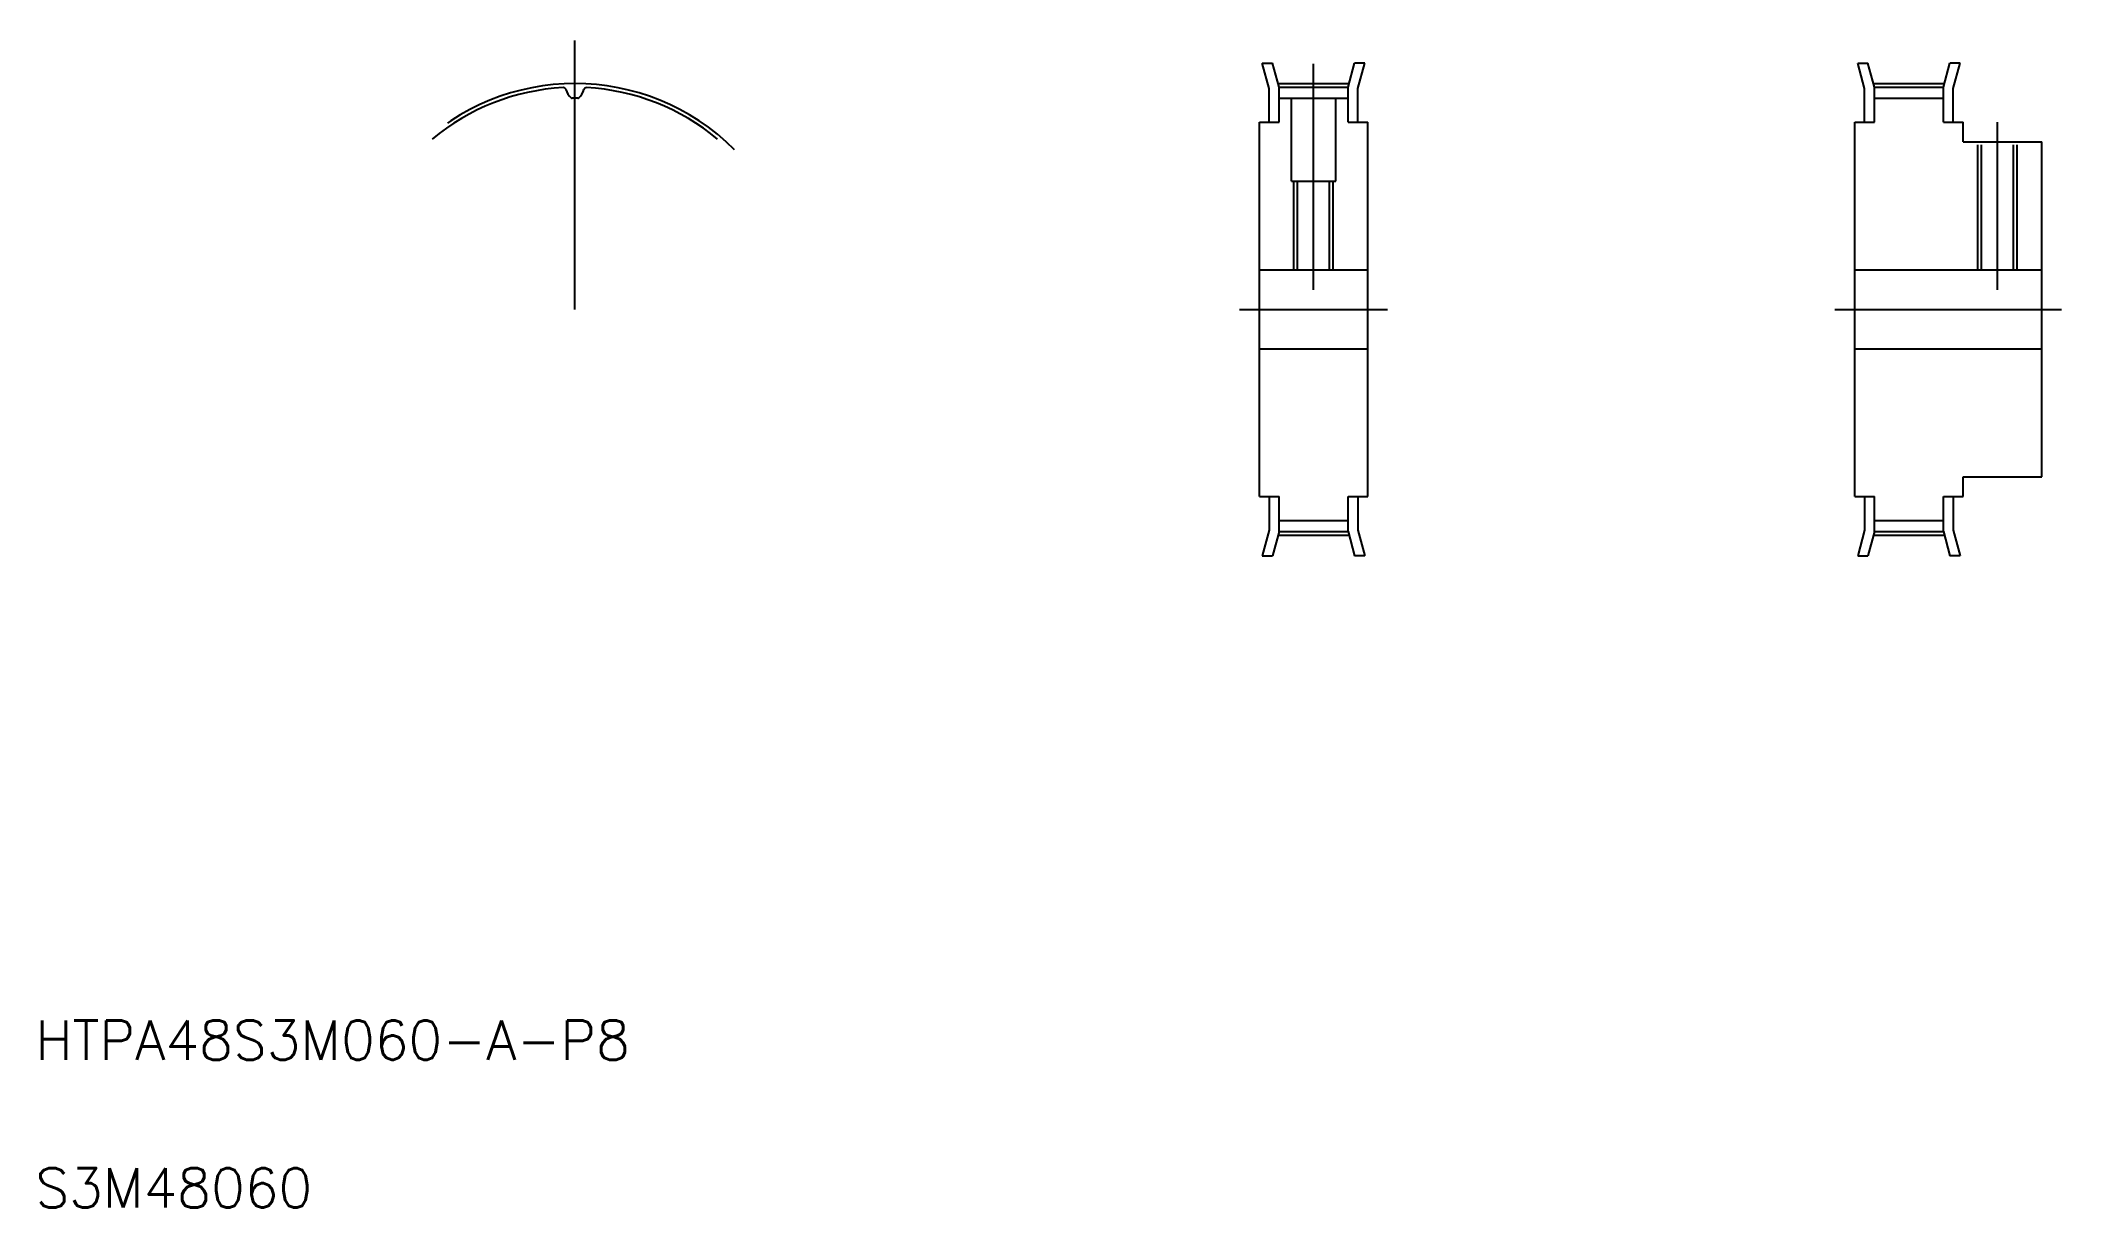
# Model space of a CAD drawing. Extents: x 11 to 216, y 10 to 128.
import ezdxf

# ---------------------------------------------------------------- set-up
doc = ezdxf.new("R2010")
doc.units = 0
doc.linetypes.add('CENTER', pattern=[50.8, 31.75, -6.35, 6.35, -6.35])
doc.linetypes.add('DASHED', pattern=[19.05, 12.7, -6.35])
doc.layers.get('0').update_dxf_attribs({"linetype": 'CONTINUOUS'})
doc.layers.add('CENTER', color=1, linetype='CENTER')
doc.styles.get("Standard").update_dxf_attribs({"font": 'txt', "bigfont": 'BIGFONT'})

msp = doc.modelspace()

# ---------------------------------------------------------------- linework, layer by layer
at = {"color": 7, "linetype": 'CONTINUOUS'}
for p, q in [((135.25, 123.56), (134.55, 126.15)), ((134.55, 126.15), (135.59, 126.15)), ((136.25, 123.69), (135.59, 126.15)), ((143.25, 123.69), (143.91, 126.15)), ((144.95, 126.15), (143.91, 126.15)), ((144.25, 123.56), (144.95, 126.15)), ((195.68, 123.56), (194.99, 126.15)), ((194.99, 126.15), (196.02, 126.15)), ((196.68, 123.69), (196.02, 126.15)), ((203.68, 123.69), (204.34, 126.15)), ((205.38, 126.15), (204.34, 126.15)), ((204.68, 123.56), (205.38, 126.15)), ((135.25, 120.15), (135.25, 123.56)), ((136.25, 123.69), (143.25, 123.69)), ((136.25, 120.15), (136.25, 123.69)), ((143.25, 120.15), (143.25, 123.69)), ((144.25, 120.15), (144.25, 123.56)), ((195.68, 120.15), (195.68, 123.56)), ((196.68, 123.69), (203.68, 123.69)), ((196.68, 120.15), (196.68, 123.69)), ((203.68, 120.15), (203.68, 123.69)), ((204.68, 120.15), (204.68, 123.56)), ((136.25, 122.58), (143.25, 122.58)), ((196.68, 122.58), (203.68, 122.58)), ((134.25, 82.15), (134.25, 120.15)), ((134.25, 120.15), (136.25, 120.15)), ((143.25, 120.15), (145.25, 120.15)), ((145.25, 82.15), (145.25, 120.15)), ((194.68, 82.15), (194.68, 120.15)), ((194.68, 120.15), (196.68, 120.15)), ((203.68, 120.15), (205.68, 120.15)), ((205.68, 118.15), (205.68, 120.15)), ((205.68, 118.15), (213.68, 118.15)), ((213.68, 84.15), (213.68, 118.15)), ((134.25, 105.15), (145.25, 105.15)), ((194.68, 105.15), (213.68, 105.15)), ((213.68, 101.15), (213.68, 101.15)), ((134.25, 97.15), (145.25, 97.15)), ((194.68, 97.15), (213.68, 97.15)), ((213.68, 92.65), (213.68, 92.65)), ((205.68, 84.15), (213.68, 84.15)), ((205.68, 82.15), (205.68, 84.15)), ((134.25, 82.15), (136.25, 82.15)), ((135.25, 82.15), (135.25, 78.75)), ((136.25, 78.62), (136.25, 82.15)), ((143.25, 82.15), (145.25, 82.15)), ((143.25, 78.62), (143.25, 82.15)), ((144.25, 82.15), (144.25, 78.75)), ((194.68, 82.15), (196.68, 82.15)), ((195.68, 82.15), (195.68, 78.75)), ((196.68, 78.62), (196.68, 82.15)), ((203.68, 78.62), (203.68, 82.15)), ((203.68, 82.15), (205.68, 82.15)), ((204.68, 82.15), (204.68, 78.75)), ((135.25, 78.75), (134.55, 76.15)), ((136.25, 78.62), (135.59, 76.15)), ((136.25, 79.73), (143.25, 79.73)), ((136.25, 78.62), (143.25, 78.62)), ((143.25, 78.62), (143.91, 76.15)), ((144.25, 78.75), (144.95, 76.15)), ((195.68, 78.75), (194.99, 76.15)), ((196.68, 78.62), (196.02, 76.15)), ((196.68, 79.73), (203.68, 79.73)), ((196.68, 78.62), (203.68, 78.62)), ((203.68, 78.62), (204.34, 76.15)), ((204.68, 78.75), (205.38, 76.15)), ((134.55, 76.15), (135.59, 76.15)), ((144.95, 76.15), (143.91, 76.15)), ((194.99, 76.15), (196.02, 76.15)), ((205.38, 76.15), (204.34, 76.15))]:
    msp.add_line(p, q, dxfattribs=at)
at = {"color": 3, "linetype": 'DASHED'}
for p, q in [((137.5, 114.15), (137.5, 122.58)), ((142, 114.15), (142, 122.58)), ((207.18, 105.15), (207.18, 118.15)), ((207.56, 105.15), (207.56, 118.15)), ((210.8, 105.15), (210.8, 118.15)), ((211.18, 105.15), (211.18, 118.15)), ((137.5, 114.15), (142, 114.15)), ((137.75, 105.15), (137.75, 114.15)), ((138.13, 105.15), (138.13, 114.15)), ((141.37, 105.15), (141.37, 114.15)), ((141.75, 105.15), (141.75, 114.15))]:
    msp.add_line(p, q, dxfattribs=at)
at = {"color": 7, "linetype": 'CONTINUOUS'}
for centre, radius, start, end in [((64.77, 101.15), 22.54, 93.0329, 130), ((63.6, 123.38), 0.28, 17.3226, 93.0329), ((65.75, 124.05), 1.98, 197.3226, 226.4226), ((63.8, 124.05), 1.98, 313.5774, 342.6774), ((65.95, 123.38), 0.28, 86.9671, 162.6774), ((64.77, 101.15), 22.54, 50, 86.9671), ((64.49, 122.73), 0.15, 226.4226, 270.7515), ((64.77, 101.15), 21.43, 90, 90.7515), ((64.77, 101.15), 21.43, 89.2485, 90), ((65.06, 122.73), 0.15, 269.2485, 313.5774)]:
    msp.add_arc(centre, radius, start, end, dxfattribs=at)
at = {"layer": 'CENTER', "color": 1, "linetype": 'CENTER'}
for p, q in [((64.77, 101.15), (64.77, 128.45)), ((139.75, 103.15), (139.75, 126.07)), ((136.25, 124.07), (143.25, 124.07)), ((196.68, 124.07), (203.68, 124.07)), ((209.18, 103.15), (209.18, 120.15)), ((132.25, 101.15), (147.25, 101.15)), ((192.68, 101.15), (215.68, 101.15)), ((136.25, 78.23), (143.25, 78.23)), ((196.68, 78.23), (203.68, 78.23))]:
    msp.add_line(p, q, dxfattribs=at)
msp.add_arc((64.77, 101.15), 22.92, 45, 135, dxfattribs=at)

# ---------------------------------------------------------------- texts
at = {"color": 7, "linetype": 'CONTINUOUS'}
for s, p in [('HTPA48S3M060-A-P8', (10, 25)), ('S3M48060', (10, 10))]:
    msp.add_text(s, height=4, dxfattribs=at).set_placement(p)

doc.saveas('drawing.dxf')
